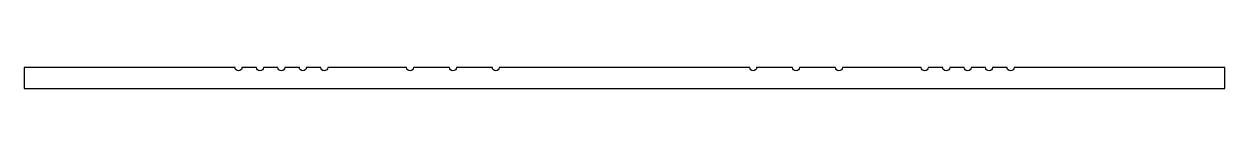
# Model space of a CAD drawing. Header units: inches. Extents: x 0 to 28, y 0 to 0.5.
import ezdxf

# ---------------------------------------------------------------- set-up
doc = ezdxf.new("R2010")
doc.units = ezdxf.units.IN
doc.header["$MEASUREMENT"] = 0

msp = doc.modelspace()

# ---------------------------------------------------------------- linework, layer by layer
msp.add_lwpolyline([(10.081, 0.494, -0.963843), (9.919, 0.494), (9.081, 0.494, -0.963843), (8.919, 0.494), (7.082, 0.494, -1), (6.919, 0.494), (6.582, 0.494, -1), (6.419, 0.494), (6.082, 0.494, -1), (5.919, 0.494), (5.582, 0.494, -1), (5.419, 0.494), (5.082, 0.494, -1), (4.919, 0.494), (0, 0.494), (0, 0), (28, 0), (28, 0.494), (23.082, 0.494, -1), (22.919, 0.494), (22.582, 0.494, -1), (22.419, 0.494), (22.082, 0.494, -1), (21.919, 0.494), (21.582, 0.494, -1), (21.419, 0.494), (21.082, 0.494, -1), (20.919, 0.494), (19.081, 0.494, -0.963843), (18.919, 0.494), (18.081, 0.494, -0.963843), (17.919, 0.494), (17.081, 0.494, -0.963843), (16.919, 0.494), (11.081, 0.494, -0.963843), (10.919, 0.494)], format="xyb", close=True)

doc.saveas('drawing.dxf')
